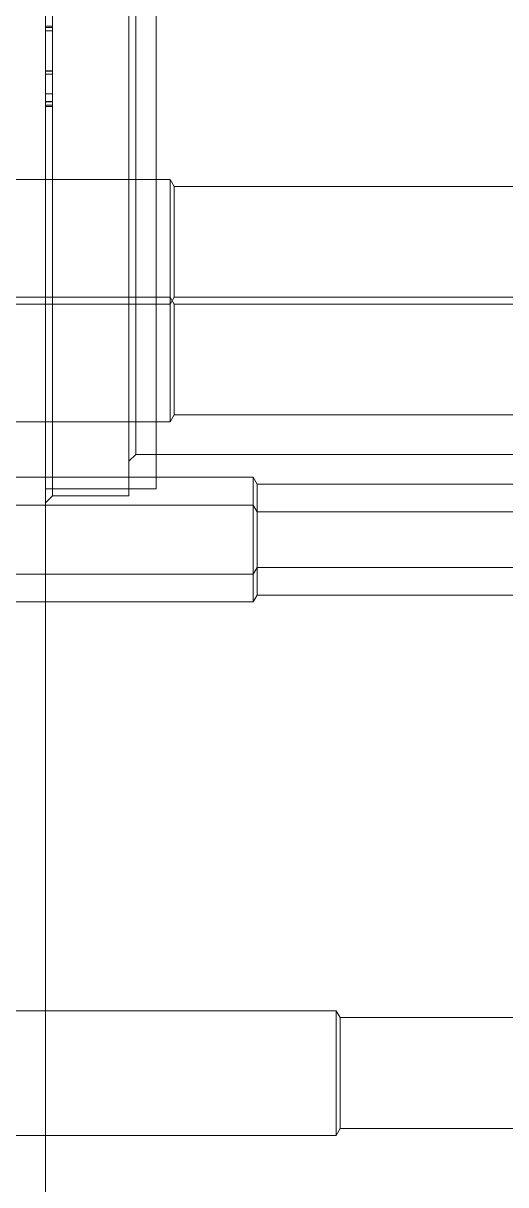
# Model space of a CAD drawing. Header units: millimetres. Extents: x 261 to 3841, y 268 to 4746.
# Drawn here: x 650.3 to 685.2, y 393.1 to 477 of the extents above; entities that cross this region are included whole.
import ezdxf
from ezdxf.lldxf.tags import DXFTag

# ---------------------------------------------------------------- set-up
doc = ezdxf.new("R2010")
doc.units = ezdxf.units.MM
for name, color, linetype, true_color in [('110', 7, 'Continuous', 0xffffff), ('20', 7, 'Continuous', 0xffffff), ('21', 7, 'Continuous', 0xffffff)]:
    doc.layers.add(name, color=color, linetype=linetype, true_color=true_color)
tags = doc.linetypes.add('DASHED', pattern=[25.72, 12.86, -12.86]).pattern_tags.tags
tags[6:7] = [DXFTag(74, 4), DXFTag(75, 0), DXFTag(340, '0'), DXFTag(46, 0.0), DXFTag(50, 0.0), DXFTag(44, 0.0), DXFTag(45, 0.0)]
tags[4:5] = [DXFTag(74, 4), DXFTag(75, 0), DXFTag(340, '0'), DXFTag(46, 0.0), DXFTag(50, 0.0), DXFTag(44, 0.0), DXFTag(45, 0.0)]

msp = doc.modelspace()

# ---------------------------------------------------------------- linework, layer by layer
at = {"layer": '110', "color": 7, "linetype": 'DASHED', "lineweight": 13}
for p, q in [((651.951, 376.191), (651.951, 556.191)), ((651.951, 465.691), (605.701, 465.691)), ((651.951, 457.191), (605.701, 457.191)), ((605.701, 456.691), (651.951, 456.691)), ((605.701, 448.191), (651.951, 448.191)), ((651.951, 444.191), (605.701, 444.191)), ((651.951, 442.191), (605.701, 442.191)), ((605.701, 437.191), (651.951, 437.191)), ((605.701, 435.191), (651.951, 435.191)), ((651.951, 405.691), (605.701, 405.691)), ((605.701, 396.691), (651.951, 396.691))]:
    msp.add_line(p, q, dxfattribs=at)
at = {"layer": '20', "color": 7, "linetype": 'DASHED', "lineweight": 13}
for p, q in [((651.951, 377.191), (651.951, 555.191)), ((658.481, 445.849), (658.481, 506.532)), ((652.451, 442.849), (652.451, 505.263)), ((657.981, 505.263), (657.981, 442.849)), ((657.981, 445.349), (658.481, 445.849)), ((658.481, 445.849), (686.096, 445.849)), ((666.951, 444.191), (651.951, 444.191)), ((667.239, 443.691), (666.951, 444.191)), ((666.951, 442.19), (666.951, 444.191)), ((729.773, 443.691), (667.239, 443.691)), ((667.239, 443.691), (667.239, 441.691)), ((651.951, 442.349), (652.451, 442.849)), ((652.451, 442.849), (657.981, 442.849)), ((666.951, 442.191), (651.951, 442.191)), ((667.239, 441.691), (666.951, 442.191)), ((666.951, 435.191), (666.951, 442.191)), ((727.951, 441.691), (667.239, 441.691)), ((667.239, 441.691), (667.239, 438.691)), ((667.239, 438.691), (667.239, 435.691)), ((666.951, 437.191), (667.239, 437.691)), ((667.239, 437.691), (727.951, 437.691)), ((651.951, 437.191), (666.951, 437.191)), ((651.951, 435.191), (666.951, 435.191)), ((666.951, 435.191), (667.239, 435.691)), ((667.239, 435.691), (727.951, 435.691)), ((672.951, 405.691), (651.951, 405.691)), ((673.239, 405.191), (672.951, 405.691)), ((672.951, 396.691), (672.951, 405.691)), ((735.451, 405.191), (673.239, 405.191)), ((673.239, 405.191), (673.239, 401.191)), ((673.239, 401.191), (673.239, 397.191)), ((651.951, 396.691), (672.951, 396.691)), ((672.951, 396.691), (673.239, 397.191)), ((673.239, 397.191), (735.951, 397.191))]:
    msp.add_line(p, q, dxfattribs=at)
at = {"layer": '21', "color": 7, "linetype": 'DASHED', "lineweight": 13}
for p, q in [((659.951, 443.349), (659.951, 506.532)), ((651.951, 476.765), (652.451, 476.765)), ((651.951, 476.657), (652.451, 476.657)), ((651.951, 476.412), (652.451, 476.412)), ((652.451, 473.539), (651.951, 473.539)), ((652.451, 473.496), (651.951, 473.496)), ((652.451, 473.281), (651.951, 473.281)), ((652.451, 471.307), (651.951, 471.307)), ((651.951, 471.303), (652.451, 471.303)), ((652.451, 471.303), (651.951, 471.303)), ((652.446, 471.862), (651.956, 471.862)), ((652.446, 471.862), (651.956, 471.862)), ((652.451, 471.045), (651.951, 471.045)), ((651.951, 470.959), (652.451, 470.959)), ((660.951, 465.691), (651.951, 465.691)), ((661.239, 465.191), (660.951, 465.691)), ((660.951, 456.691), (660.951, 465.691)), ((713.588, 465.191), (661.239, 465.191)), ((661.239, 465.191), (661.239, 461.191)), ((661.239, 461.191), (661.239, 457.191)), ((660.951, 457.191), (651.951, 457.191)), ((661.239, 456.691), (660.951, 457.191)), ((660.951, 456.691), (661.239, 457.191)), ((661.239, 457.191), (713.588, 457.191)), ((651.951, 456.691), (660.951, 456.691)), ((660.951, 448.191), (660.951, 456.69)), ((713.588, 456.691), (661.239, 456.691)), ((661.239, 456.691), (661.239, 452.691)), ((661.239, 452.691), (661.239, 448.691)), ((660.951, 448.191), (661.239, 448.691)), ((661.239, 448.691), (713.588, 448.691)), ((651.951, 448.191), (660.951, 448.191)), ((659.951, 445.849), (686.096, 445.849)), ((651.951, 443.349), (659.951, 443.349))]:
    msp.add_line(p, q, dxfattribs=at)

doc.saveas('drawing.dxf')
